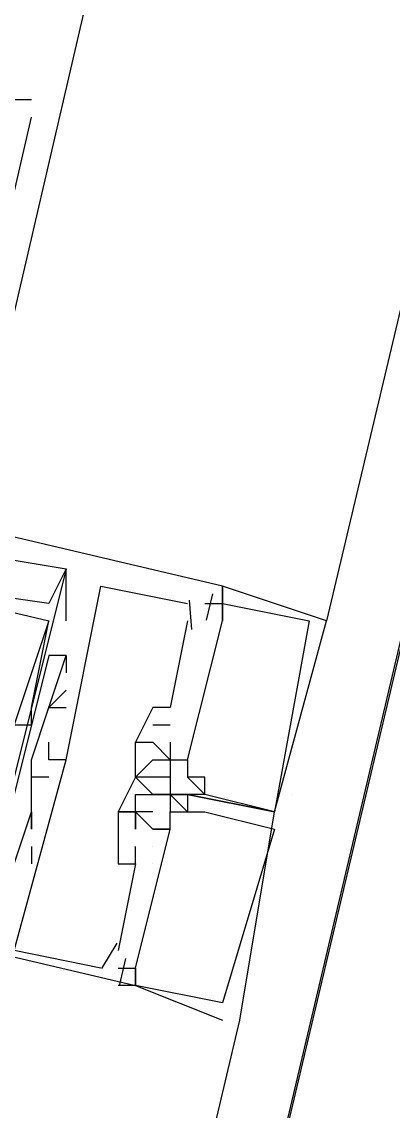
# Model space of a CAD drawing. Header units: feet. Extents: x -84 to 198, y -22 to 181.
# Drawn here: x 133.153 to 133.438, y 98.014 to 98.851 of the extents above; entities that cross this region are included whole.
import ezdxf

# ---------------------------------------------------------------- set-up
doc = ezdxf.new("R2010")
doc.units = ezdxf.units.FT
doc.layers.add('A-LINEA', color=7, linetype='CONTINUOUS')

msp = doc.modelspace()

# ---------------------------------------------------------------- linework, layer by layer
at = {"layer": 'A-LINEA'}
for p, q in [((135.1333, 105.7644), (133.3867, 98.3911)), ((133.2, 98.8578), (133.1067, 98.4578)), ((133.16, 98.7911), (133.16, 98.7911)), ((133.16, 98.7778), (133.16, 98.7778)), ((133.1867, 98.3911), (133.1867, 98.4311)), ((133.1867, 98.4311), (133.1867, 98.4311)), ((133.1867, 98.4311), (133.1867, 98.4311)), ((133.1867, 98.3911), (133.1867, 98.4311)), ((133.1867, 98.4311), (133.1867, 98.4311)), ((133.1867, 98.4311), (133.1867, 98.4311)), ((133.1867, 98.3911), (133.1867, 98.4311)), ((133.1867, 98.4311), (133.1867, 98.4311)), ((133.1867, 98.4311), (133.1867, 98.4311)), ((133.2133, 98.4178), (133.2133, 98.4178)), ((133.2133, 98.4178), (133.2133, 98.4178)), ((133.2133, 98.4178), (133.2133, 98.4178)), ((133.3067, 98.4178), (133.3067, 98.4178)), ((133.3067, 98.4178), (133.3067, 98.4178)), ((133.3067, 98.4178), (133.3067, 98.4178)), ((133.3067, 98.4178), (133.3067, 98.4178)), ((133.3067, 98.4178), (133.3067, 98.4178)), ((133.3067, 98.4178), (133.3067, 98.4178)), ((133.299, 98.4117), (133.2943, 98.3917)), ((133.299, 98.4117), (133.2943, 98.3917)), ((133.299, 98.4117), (133.2943, 98.3917)), ((133.1733, 98.4044), (133.1733, 98.4044)), ((133.1733, 98.4044), (133.1733, 98.4044)), ((133.1733, 98.4044), (133.1733, 98.4044)), ((133.28, 98.4044), (133.28, 98.4044)), ((133.28, 98.4044), (133.28, 98.4044)), ((133.28, 98.4044), (133.28, 98.4044)), ((133.2813, 98.4069), (133.2829, 98.3843)), ((133.2813, 98.4069), (133.2829, 98.3843)), ((133.2813, 98.4069), (133.2829, 98.3843)), ((133.2933, 98.4044), (133.2933, 98.4044)), ((133.2933, 98.4044), (133.2933, 98.4044)), ((133.2933, 98.4044), (133.2933, 98.4044)), ((133.3067, 98.4044), (133.3067, 98.4044)), ((133.3067, 98.4044), (133.3067, 98.4044)), ((133.3067, 98.4044), (133.3067, 98.4044)), ((133.3067, 98.4044), (133.3067, 98.4044)), ((133.3067, 98.4044), (133.3067, 98.4044)), ((133.3067, 98.4044), (133.3067, 98.4044)), ((133.1733, 98.3911), (133.1733, 98.3911)), ((133.1733, 98.3911), (133.1733, 98.3911)), ((133.1733, 98.3911), (133.1733, 98.3911)), ((133.1733, 98.3911), (133.1733, 98.3911)), ((133.1733, 98.3911), (133.1733, 98.3911)), ((133.1733, 98.3911), (133.1733, 98.3911)), ((133.1867, 98.3911), (133.1867, 98.3911)), ((133.1867, 98.3911), (133.1867, 98.3911)), ((133.1867, 98.3911), (133.1867, 98.3911)), ((133.28, 98.3911), (133.2667, 98.3244)), ((133.28, 98.3911), (133.2667, 98.3244)), ((133.28, 98.3911), (133.2667, 98.3244)), ((133.28, 98.3911), (133.28, 98.3911)), ((133.28, 98.3911), (133.28, 98.3911)), ((133.28, 98.3911), (133.28, 98.3911)), ((133.2933, 98.3911), (133.2933, 98.3911)), ((133.2933, 98.3911), (133.2933, 98.3911)), ((133.2933, 98.3911), (133.2933, 98.3911)), ((133.2933, 98.3911), (133.2933, 98.3911)), ((133.2933, 98.3911), (133.2933, 98.3911)), ((133.2933, 98.3911), (133.2933, 98.3911)), ((133.3067, 98.3911), (133.3067, 98.3911)), ((133.3067, 98.3911), (133.3067, 98.3911)), ((133.3067, 98.3911), (133.3067, 98.3911)), ((133.3067, 98.3911), (133.3067, 98.3911)), ((133.3067, 98.3911), (133.3067, 98.3911)), ((133.3067, 98.3911), (133.3067, 98.3911)), ((133.3733, 98.3911), (133.3733, 98.3911)), ((133.3733, 98.3911), (133.3733, 98.3911)), ((133.3733, 98.3911), (133.3733, 98.3911)), ((133.3867, 98.3911), (133.3867, 98.3911)), ((133.3867, 98.3911), (133.3867, 98.3911)), ((133.3867, 98.3911), (133.3867, 98.3911)), ((133.1733, 98.3644), (133.1733, 98.3644)), ((133.1733, 98.3644), (133.1733, 98.3644)), ((133.1733, 98.3644), (133.1733, 98.3644)), ((133.1867, 98.3644), (133.1867, 98.3644)), ((133.1867, 98.3644), (133.1867, 98.3644)), ((133.1867, 98.3644), (133.1867, 98.3644)), ((133.1867, 98.3644), (133.1867, 98.3644)), ((133.1867, 98.3644), (133.1867, 98.3644)), ((133.1867, 98.3644), (133.1867, 98.3644)), ((133.1867, 98.3511), (133.1867, 98.3511)), ((133.1867, 98.3511), (133.1867, 98.3511)), ((133.1867, 98.3511), (133.1867, 98.3511)), ((133.1867, 98.3378), (133.1867, 98.3378)), ((133.1867, 98.3378), (133.1867, 98.3378)), ((133.1867, 98.3378), (133.1867, 98.3378)), ((133.16, 98.3244), (133.16, 98.3244)), ((133.16, 98.3244), (133.16, 98.3244)), ((133.16, 98.3244), (133.16, 98.3244)), ((133.1733, 98.3244), (133.1733, 98.3244)), ((133.1733, 98.3244), (133.1733, 98.3244)), ((133.1733, 98.3244), (133.1733, 98.3244)), ((133.1733, 98.3244), (133.1733, 98.3244)), ((133.1733, 98.3244), (133.1733, 98.3244)), ((133.1733, 98.3244), (133.1733, 98.3244)), ((133.1867, 98.3244), (133.1867, 98.3244)), ((133.1867, 98.3244), (133.1867, 98.3244)), ((133.1867, 98.3244), (133.1867, 98.3244)), ((133.2533, 98.3244), (133.2533, 98.3244)), ((133.2533, 98.3244), (133.2533, 98.3244)), ((133.2533, 98.3244), (133.2533, 98.3244)), ((133.2667, 98.3244), (133.2667, 98.3244)), ((133.2667, 98.3244), (133.2667, 98.3244)), ((133.2667, 98.3244), (133.2667, 98.3244)), ((133.16, 98.3111), (133.16, 98.3111)), ((133.16, 98.3111), (133.16, 98.3111)), ((133.16, 98.3111), (133.16, 98.3111)), ((133.2533, 98.3111), (133.2667, 98.3111)), ((133.2533, 98.3111), (133.2533, 98.3111)), ((133.2533, 98.3111), (133.2667, 98.3111)), ((133.2533, 98.3111), (133.2533, 98.3111)), ((133.2533, 98.3111), (133.2667, 98.3111)), ((133.2533, 98.3111), (133.2533, 98.3111)), ((133.2667, 98.3111), (133.2667, 98.3111)), ((133.2667, 98.3111), (133.2667, 98.3111)), ((133.2667, 98.3111), (133.2667, 98.3111)), ((133.1733, 98.2978), (133.1733, 98.2978)), ((133.1733, 98.2978), (133.1733, 98.2978)), ((133.1733, 98.2978), (133.1733, 98.2978)), ((133.24, 98.2978), (133.24, 98.2978)), ((133.24, 98.2978), (133.24, 98.2978)), ((133.24, 98.2978), (133.24, 98.2978)), ((133.24, 98.2978), (133.24, 98.2978)), ((133.24, 98.2978), (133.24, 98.2978)), ((133.24, 98.2978), (133.24, 98.2978)), ((133.2533, 98.2978), (133.2533, 98.2978)), ((133.2533, 98.2978), (133.2533, 98.2978)), ((133.2533, 98.2978), (133.2533, 98.2978)), ((133.2533, 98.2978), (133.2533, 98.2978)), ((133.2533, 98.2978), (133.2533, 98.2978)), ((133.2533, 98.2978), (133.2533, 98.2978)), ((133.2667, 98.2978), (133.2667, 98.2978)), ((133.2667, 98.2978), (133.2667, 98.2978)), ((133.2667, 98.2978), (133.2667, 98.2978)), ((133.16, 98.2844), (133.16, 98.2844)), ((133.16, 98.2844), (133.16, 98.2844)), ((133.16, 98.2844), (133.16, 98.2844)), ((133.16, 98.2844), (133.16, 98.2844)), ((133.16, 98.2844), (133.16, 98.2844)), ((133.16, 98.2844), (133.16, 98.2844)), ((133.1733, 98.2844), (133.1733, 98.2844)), ((133.1733, 98.2844), (133.1733, 98.2844)), ((133.1733, 98.2844), (133.1733, 98.2844)), ((133.1733, 98.2844), (133.1733, 98.2844)), ((133.1733, 98.2844), (133.1733, 98.2844)), ((133.1733, 98.2844), (133.1733, 98.2844)), ((133.1867, 98.2844), (133.1867, 98.2844)), ((133.1867, 98.2844), (133.1867, 98.2844)), ((133.1867, 98.2844), (133.1867, 98.2844)), ((133.1867, 98.2844), (133.1867, 98.2844)), ((133.1867, 98.2844), (133.1867, 98.2844)), ((133.1867, 98.2844), (133.1867, 98.2844)), ((133.2533, 98.2844), (133.2533, 98.2844)), ((133.2533, 98.2844), (133.2533, 98.2844)), ((133.2533, 98.2844), (133.2533, 98.2844)), ((133.2667, 98.2844), (133.2667, 98.2844)), ((133.2667, 98.2844), (133.2667, 98.2844)), ((133.2667, 98.2844), (133.2667, 98.2844)), ((133.2667, 98.2844), (133.2667, 98.2844)), ((133.2667, 98.2844), (133.2667, 98.2844)), ((133.2667, 98.2844), (133.2667, 98.2844)), ((133.2667, 98.2844), (133.2667, 98.2844)), ((133.2667, 98.2844), (133.2667, 98.2844)), ((133.2667, 98.2844), (133.2667, 98.2844)), ((133.28, 98.2844), (133.28, 98.2844)), ((133.28, 98.2844), (133.28, 98.2844)), ((133.28, 98.2844), (133.28, 98.2844)), ((133.28, 98.2844), (133.28, 98.2844)), ((133.28, 98.2844), (133.28, 98.2844)), ((133.28, 98.2844), (133.28, 98.2844)), ((133.1733, 98.2711), (133.16, 98.2711)), ((133.16, 98.2711), (133.16, 98.2711)), ((133.1733, 98.2711), (133.16, 98.2711)), ((133.16, 98.2711), (133.16, 98.2711)), ((133.1733, 98.2711), (133.16, 98.2711)), ((133.16, 98.2711), (133.16, 98.2711)), ((133.1733, 98.2711), (133.1733, 98.2711)), ((133.1733, 98.2711), (133.1733, 98.2711)), ((133.1733, 98.2711), (133.1733, 98.2711)), ((133.24, 98.2711), (133.24, 98.2711)), ((133.24, 98.2711), (133.24, 98.2711)), ((133.24, 98.2711), (133.24, 98.2711)), ((133.24, 98.2711), (133.24, 98.2711)), ((133.24, 98.2711), (133.24, 98.2711)), ((133.24, 98.2711), (133.24, 98.2711)), ((133.24, 98.2711), (133.24, 98.2711)), ((133.24, 98.2711), (133.24, 98.2711)), ((133.24, 98.2711), (133.24, 98.2711)), ((133.24, 98.2711), (133.24, 98.2711)), ((133.24, 98.2711), (133.24, 98.2711)), ((133.24, 98.2711), (133.24, 98.2711)), ((133.2533, 98.2711), (133.2533, 98.2711)), ((133.2533, 98.2711), (133.2533, 98.2711)), ((133.2533, 98.2711), (133.2533, 98.2711)), ((133.2667, 98.2711), (133.2667, 98.2578)), ((133.2667, 98.2711), (133.2667, 98.2711)), ((133.2667, 98.2711), (133.2667, 98.2711)), ((133.2667, 98.2711), (133.2667, 98.2578)), ((133.2667, 98.2711), (133.2667, 98.2711)), ((133.2667, 98.2711), (133.2667, 98.2711)), ((133.2667, 98.2711), (133.2667, 98.2578)), ((133.2667, 98.2711), (133.2667, 98.2711)), ((133.2667, 98.2711), (133.2667, 98.2711)), ((133.28, 98.2711), (133.28, 98.2711)), ((133.28, 98.2711), (133.28, 98.2711)), ((133.28, 98.2711), (133.28, 98.2711)), ((133.28, 98.2711), (133.28, 98.2711)), ((133.28, 98.2711), (133.28, 98.2711)), ((133.28, 98.2711), (133.28, 98.2711)), ((133.2933, 98.2711), (133.2933, 98.2711)), ((133.2933, 98.2711), (133.2933, 98.2711)), ((133.2933, 98.2711), (133.2933, 98.2711)), ((133.24, 98.2578), (133.24, 98.2578)), ((133.24, 98.2578), (133.24, 98.2578)), ((133.24, 98.2578), (133.24, 98.2578)), ((133.24, 98.2578), (133.24, 98.2578)), ((133.24, 98.2578), (133.24, 98.2578)), ((133.24, 98.2578), (133.24, 98.2578)), ((133.2533, 98.2578), (133.2533, 98.2578)), ((133.2533, 98.2578), (133.2533, 98.2578)), ((133.2533, 98.2578), (133.2533, 98.2578)), ((133.2533, 98.2578), (133.2533, 98.2578)), ((133.2533, 98.2578), (133.2533, 98.2578)), ((133.2533, 98.2578), (133.2533, 98.2578)), ((133.2533, 98.2578), (133.2533, 98.2578)), ((133.2533, 98.2578), (133.2533, 98.2578)), ((133.2533, 98.2578), (133.2533, 98.2578)), ((133.2667, 98.2578), (133.2667, 98.2578)), ((133.2667, 98.2578), (133.2667, 98.2578)), ((133.2667, 98.2578), (133.2667, 98.2578)), ((133.2667, 98.2578), (133.2667, 98.2578)), ((133.2667, 98.2578), (133.2667, 98.2578)), ((133.2667, 98.2578), (133.2667, 98.2578)), ((133.2667, 98.2578), (133.2667, 98.2578)), ((133.2667, 98.2578), (133.2667, 98.2578)), ((133.2667, 98.2578), (133.2667, 98.2578)), ((133.2667, 98.2578), (133.2667, 98.2578)), ((133.2667, 98.2578), (133.2667, 98.2578)), ((133.2667, 98.2578), (133.2667, 98.2578)), ((133.2667, 98.2578), (133.2667, 98.2578)), ((133.2667, 98.2578), (133.2667, 98.2578)), ((133.2667, 98.2578), (133.2667, 98.2578)), ((133.2667, 98.2578), (133.2667, 98.2578)), ((133.2667, 98.2578), (133.2667, 98.2578)), ((133.2667, 98.2578), (133.2667, 98.2578)), ((133.2667, 98.2578), (133.2667, 98.2578)), ((133.2667, 98.2578), (133.2667, 98.2578)), ((133.2667, 98.2578), (133.2667, 98.2578)), ((133.2667, 98.2578), (133.2667, 98.2578)), ((133.2667, 98.2578), (133.2667, 98.2578)), ((133.2667, 98.2578), (133.2667, 98.2578)), ((133.28, 98.2578), (133.28, 98.2578)), ((133.28, 98.2578), (133.28, 98.2578)), ((133.28, 98.2578), (133.28, 98.2578)), ((133.28, 98.2578), (133.28, 98.2578)), ((133.28, 98.2578), (133.28, 98.2578)), ((133.28, 98.2578), (133.28, 98.2578)), ((133.28, 98.2578), (133.28, 98.2578)), ((133.28, 98.2578), (133.28, 98.2578)), ((133.28, 98.2578), (133.28, 98.2578)), ((133.28, 98.2578), (133.28, 98.2578)), ((133.28, 98.2578), (133.28, 98.2578)), ((133.28, 98.2578), (133.28, 98.2578)), ((133.28, 98.2578), (133.28, 98.2578)), ((133.28, 98.2578), (133.28, 98.2578)), ((133.28, 98.2578), (133.28, 98.2578)), ((133.28, 98.2578), (133.28, 98.2578)), ((133.28, 98.2578), (133.28, 98.2578)), ((133.28, 98.2578), (133.28, 98.2578)), ((133.2933, 98.2578), (133.2933, 98.2578)), ((133.2933, 98.2578), (133.2933, 98.2578)), ((133.2933, 98.2578), (133.2933, 98.2578)), ((133.2933, 98.2578), (133.2933, 98.2578)), ((133.2933, 98.2578), (133.2933, 98.2578)), ((133.2933, 98.2578), (133.2933, 98.2578)), ((133.36, 98.2578), (133.36, 98.2578)), ((133.36, 98.2578), (133.36, 98.2578)), ((133.16, 98.2444), (133.16, 98.2444)), ((133.16, 98.2444), (133.16, 98.2444)), ((133.16, 98.2444), (133.16, 98.2444)), ((133.16, 98.2444), (133.16, 98.2444)), ((133.16, 98.2444), (133.16, 98.2444)), ((133.16, 98.2444), (133.16, 98.2444)), ((133.2267, 98.2444), (133.2267, 98.2444)), ((133.2267, 98.2444), (133.2267, 98.2444)), ((133.2267, 98.2444), (133.2267, 98.2444)), ((133.2267, 98.2444), (133.2267, 98.2444)), ((133.2267, 98.2444), (133.2267, 98.2444)), ((133.2267, 98.2444), (133.2267, 98.2444)), ((133.2267, 98.2444), (133.2267, 98.2444)), ((133.2267, 98.2444), (133.2267, 98.2444)), ((133.2267, 98.2444), (133.2267, 98.2444)), ((133.24, 98.2444), (133.24, 98.2444)), ((133.24, 98.2444), (133.24, 98.2444)), ((133.24, 98.2444), (133.24, 98.2444)), ((133.24, 98.2444), (133.24, 98.2444)), ((133.24, 98.2444), (133.24, 98.2444)), ((133.24, 98.2444), (133.24, 98.2444)), ((133.24, 98.2444), (133.24, 98.2444)), ((133.24, 98.2444), (133.24, 98.2444)), ((133.24, 98.2444), (133.24, 98.2444)), ((133.24, 98.2444), (133.24, 98.2444)), ((133.24, 98.2444), (133.24, 98.2444)), ((133.24, 98.2444), (133.24, 98.2444)), ((133.24, 98.2444), (133.24, 98.2444)), ((133.24, 98.2444), (133.24, 98.2444)), ((133.24, 98.2444), (133.24, 98.2444)), ((133.24, 98.2444), (133.24, 98.2444)), ((133.24, 98.2444), (133.24, 98.2444)), ((133.24, 98.2444), (133.24, 98.2444)), ((133.24, 98.2444), (133.24, 98.2444)), ((133.24, 98.2444), (133.24, 98.2444)), ((133.24, 98.2444), (133.24, 98.2444)), ((133.2533, 98.2444), (133.2533, 98.2444)), ((133.2533, 98.2444), (133.2533, 98.2444)), ((133.2533, 98.2444), (133.2533, 98.2444)), ((133.2533, 98.2444), (133.2533, 98.2444)), ((133.2533, 98.2444), (133.2533, 98.2444)), ((133.2533, 98.2444), (133.2533, 98.2444)), ((133.2667, 98.2444), (133.2667, 98.2444)), ((133.2667, 98.2444), (133.2667, 98.2444)), ((133.2667, 98.2444), (133.2667, 98.2444)), ((133.2667, 98.2444), (133.2667, 98.2444)), ((133.2667, 98.2444), (133.2667, 98.2444)), ((133.2667, 98.2444), (133.2667, 98.2444)), ((133.28, 98.2444), (133.28, 98.2444)), ((133.28, 98.2444), (133.28, 98.2444)), ((133.28, 98.2444), (133.28, 98.2444)), ((133.28, 98.2444), (133.28, 98.2444)), ((133.28, 98.2444), (133.28, 98.2444)), ((133.28, 98.2444), (133.28, 98.2444)), ((133.2933, 98.2444), (133.2933, 98.2444)), ((133.2933, 98.2444), (133.2933, 98.2444)), ((133.2933, 98.2444), (133.2933, 98.2444)), ((133.2933, 98.2444), (133.2933, 98.2444)), ((133.2933, 98.2444), (133.2933, 98.2444)), ((133.2933, 98.2444), (133.2933, 98.2444)), ((133.3467, 98.2444), (133.3467, 98.2444)), ((133.3467, 98.2444), (133.3467, 98.2444)), ((133.3467, 98.2444), (133.3467, 98.2444)), ((133.3467, 98.2444), (133.3467, 98.2444)), ((133.3467, 98.2444), (133.3467, 98.2444)), ((133.3467, 98.2444), (133.3467, 98.2444)), ((133.3467, 98.2444), (133.3467, 98.2444)), ((133.3467, 98.2444), (133.3467, 98.2444)), ((133.3467, 98.2444), (133.3467, 98.2444)), ((133.3467, 98.2444), (133.3467, 98.2444)), ((133.3467, 98.2444), (133.3467, 98.2444)), ((133.3467, 98.2444), (133.3467, 98.2444)), ((133.16, 98.2311), (133.16, 98.2311)), ((133.16, 98.2311), (133.16, 98.2311)), ((133.16, 98.2311), (133.16, 98.2311)), ((133.24, 98.2311), (133.24, 98.2311)), ((133.24, 98.2311), (133.24, 98.2311)), ((133.24, 98.2311), (133.24, 98.2311)), ((133.24, 98.2311), (133.24, 98.2311)), ((133.24, 98.2311), (133.24, 98.2311)), ((133.24, 98.2311), (133.24, 98.2311)), ((133.24, 98.2311), (133.24, 98.2311)), ((133.24, 98.2311), (133.24, 98.2311)), ((133.24, 98.2311), (133.24, 98.2311)), ((133.2533, 98.2311), (133.2533, 98.2311)), ((133.2533, 98.2311), (133.2533, 98.2311)), ((133.2533, 98.2311), (133.2533, 98.2311)), ((133.2533, 98.2311), (133.2533, 98.2311)), ((133.2533, 98.2311), (133.2533, 98.2311)), ((133.2533, 98.2311), (133.2533, 98.2311)), ((133.2533, 98.2311), (133.2533, 98.2311)), ((133.2533, 98.2311), (133.2533, 98.2311)), ((133.2533, 98.2311), (133.2533, 98.2311)), ((133.2667, 98.2311), (133.2667, 98.2311)), ((133.2667, 98.2311), (133.2667, 98.2311)), ((133.2667, 98.2311), (133.2667, 98.2311)), ((133.2667, 98.2311), (133.2667, 98.2311)), ((133.2667, 98.2311), (133.2667, 98.2311)), ((133.2667, 98.2311), (133.2667, 98.2311)), ((133.2667, 98.2311), (133.2667, 98.2311)), ((133.2667, 98.2311), (133.2667, 98.2311)), ((133.2667, 98.2311), (133.2667, 98.2311)), ((133.3467, 98.2311), (133.3467, 98.2311)), ((133.3467, 98.2311), (133.3467, 98.2311)), ((133.3467, 98.2311), (133.3467, 98.2311)), ((133.3467, 98.2311), (133.3467, 98.2311)), ((133.3467, 98.2311), (133.3467, 98.2311)), ((133.3467, 98.2311), (133.3467, 98.2311)), ((133.3467, 98.2311), (133.3467, 98.2311)), ((133.3467, 98.2311), (133.3467, 98.2311)), ((133.16, 98.2178), (133.16, 98.2044)), ((133.16, 98.2178), (133.16, 98.2178)), ((133.16, 98.2178), (133.16, 98.2044)), ((133.16, 98.2178), (133.16, 98.2178)), ((133.16, 98.2178), (133.16, 98.2044)), ((133.16, 98.2178), (133.16, 98.2178)), ((133.2267, 98.2178), (133.2267, 98.2178)), ((133.2267, 98.2178), (133.2267, 98.2178)), ((133.2267, 98.2178), (133.2267, 98.2178)), ((133.2267, 98.2178), (133.2267, 98.2178)), ((133.2267, 98.2178), (133.2267, 98.2178)), ((133.2267, 98.2178), (133.2267, 98.2178)), ((133.24, 98.2044), (133.24, 98.2178)), ((133.24, 98.2178), (133.24, 98.2178)), ((133.24, 98.2178), (133.24, 98.2178)), ((133.24, 98.2178), (133.24, 98.2178)), ((133.24, 98.2044), (133.24, 98.2178)), ((133.24, 98.2178), (133.24, 98.2178)), ((133.24, 98.2178), (133.24, 98.2178)), ((133.24, 98.2178), (133.24, 98.2178)), ((133.24, 98.2044), (133.24, 98.2178)), ((133.24, 98.2178), (133.24, 98.2178)), ((133.24, 98.2178), (133.24, 98.2178)), ((133.24, 98.2178), (133.24, 98.2178)), ((133.2533, 98.2178), (133.2533, 98.2178)), ((133.2533, 98.2178), (133.2533, 98.2178)), ((133.2533, 98.2178), (133.2533, 98.2178)), ((133.2533, 98.2178), (133.2533, 98.2178)), ((133.2533, 98.2178), (133.2533, 98.2178)), ((133.2533, 98.2178), (133.2533, 98.2178)), ((133.16, 98.2044), (133.16, 98.2044)), ((133.16, 98.2044), (133.16, 98.2044)), ((133.16, 98.2044), (133.16, 98.2044)), ((133.2267, 98.2044), (133.2267, 98.2044)), ((133.2267, 98.2044), (133.2267, 98.2044)), ((133.2267, 98.2044), (133.2267, 98.2044)), ((133.24, 98.2044), (133.24, 98.2044)), ((133.24, 98.2044), (133.24, 98.2044)), ((133.24, 98.2044), (133.24, 98.2044)), ((133.24, 98.2044), (133.24, 98.2044)), ((133.24, 98.2044), (133.24, 98.2044)), ((133.24, 98.2044), (133.24, 98.2044)), ((133.2533, 98.2044), (133.2533, 98.2044)), ((133.2533, 98.2044), (133.2533, 98.2044)), ((133.2533, 98.2044), (133.2533, 98.2044)), ((133.2533, 98.2044), (133.2533, 98.2044)), ((133.2533, 98.2044), (133.2533, 98.2044)), ((133.2533, 98.2044), (133.2533, 98.2044)), ((133.2255, 98.1435), (133.2139, 98.124)), ((133.2255, 98.1435), (133.2139, 98.124)), ((133.2255, 98.1435), (133.2139, 98.124)), ((133.2267, 98.1378), (133.2267, 98.1378)), ((133.2267, 98.1378), (133.2267, 98.1378)), ((133.2267, 98.1378), (133.2267, 98.1378)), ((133.2323, 98.1317), (133.2276, 98.1117)), ((133.2323, 98.1317), (133.2276, 98.1117)), ((133.2323, 98.1317), (133.2276, 98.1117)), ((133.2133, 98.1244), (133.2133, 98.1244)), ((133.2133, 98.1244), (133.2133, 98.1244)), ((133.2133, 98.1244), (133.2133, 98.1244)), ((133.2267, 98.1244), (133.2267, 98.1244)), ((133.2267, 98.1244), (133.2267, 98.1244)), ((133.2267, 98.1244), (133.2267, 98.1244)), ((133.24, 98.1244), (133.24, 98.1244)), ((133.24, 98.1244), (133.24, 98.1244)), ((133.24, 98.1244), (133.24, 98.1244)), ((133.24, 98.1244), (133.24, 98.1244)), ((133.24, 98.1244), (133.24, 98.1244)), ((133.24, 98.1244), (133.24, 98.1244)), ((133.24, 98.1244), (133.24, 98.1244)), ((133.24, 98.1244), (133.24, 98.1244)), ((133.24, 98.1244), (133.24, 98.1244)), ((133.2267, 98.1111), (133.2267, 98.1111)), ((133.2267, 98.1111), (133.2267, 98.1111)), ((133.2267, 98.1111), (133.2267, 98.1111)), ((133.24, 98.1111), (133.24, 98.1111)), ((133.24, 98.1111), (133.24, 98.1111)), ((133.24, 98.1111), (133.24, 98.1111)), ((133.24, 98.1111), (133.24, 98.1111)), ((133.24, 98.1111), (133.24, 98.1111)), ((133.24, 98.1111), (133.24, 98.1111)), ((133.24, 98.1111), (133.24, 98.1111)), ((133.24, 98.1111), (133.24, 98.1111)), ((133.24, 98.1111), (133.24, 98.1111)), ((133.24, 98.1111), (133.24, 98.1111)), ((133.24, 98.1111), (133.24, 98.1111)), ((133.24, 98.1111), (133.24, 98.1111)), ((133.24, 98.1111), (133.24, 98.1111)), ((133.24, 98.1111), (133.24, 98.1111)), ((133.24, 98.1111), (133.24, 98.1111)), ((133.3067, 98.0978), (133.3067, 98.0978)), ((133.3067, 98.0978), (133.3067, 98.0978)), ((133.3067, 98.0978), (133.3067, 98.0978)), ((133.3067, 98.0978), (133.3067, 98.0978)), ((133.3067, 98.0978), (133.3067, 98.0978)), ((133.3067, 98.0978), (133.3067, 98.0978)), ((131.5733, 90.7111), (133.32, 98.0844)), ((133.3067, 98.0844), (133.3067, 98.0844)), ((133.3067, 98.0844), (133.3067, 98.0844)), ((133.3067, 98.0844), (133.3067, 98.0844)), ((133.3067, 98.0844), (133.3067, 98.0844)), ((133.3067, 98.0844), (133.3067, 98.0844)), ((133.3067, 98.0844), (133.3067, 98.0844)), ((133.32, 98.0844), (133.32, 98.0844)), ((133.32, 98.0844), (133.32, 98.0844)), ((133.32, 98.0844), (133.32, 98.0844)), ((133.32, 98.0844), (133.32, 98.0844)), ((133.32, 98.0844), (133.32, 98.0844)), ((133.32, 98.0844), (133.32, 98.0844))]:
    msp.add_line(p, q, dxfattribs=at)
for points in [[(142.72, 107.0711), (135.88, 108.6844), (131.36, 89.5511), (124.5867, 91.1511), (124.4, 90.3378), (121.8, 90.9511), (121.3333, 88.9511), (118.2, 75.6978), (129.9467, 72.9244)], [(124.5867, 91.1511), (131.36, 89.5511), (135.2667, 106.0978)], [(133.0133, 98.8178), (132.9733, 98.6444), (132.9867, 98.6311), (132.9733, 98.5778), (132.9867, 98.5911), (133.0933, 98.5644), (133.0933, 98.5511), (133.1067, 98.6044), (133.12, 98.6044), (133.16, 98.7778)], [(133.16, 98.7911), (133.12, 98.7911), (133.12, 98.7911)], [(133.2933, 98.4044), (133.3067, 98.4044), (133.3067, 98.4178), (132.6267, 98.5778), (132.5867, 98.4178)], [(133.2933, 98.4044), (133.3067, 98.4044), (133.3067, 98.4178), (132.6267, 98.5778), (132.5867, 98.4178)], [(133.2933, 98.4044), (133.3067, 98.4044), (133.3067, 98.4178), (132.6267, 98.5778), (132.5867, 98.4178)], [(132.6533, 98.4311), (132.6667, 98.5111), (133.1733, 98.3911), (133.1467, 98.3111), (133.1467, 98.3111), (133.16, 98.3111), (133.16, 98.3244), (133.1733, 98.3911)], [(132.6533, 98.4311), (132.6667, 98.5111), (133.1733, 98.3911), (133.1467, 98.3111), (133.1467, 98.3111), (133.16, 98.3111), (133.16, 98.3244), (133.1733, 98.3911)], [(132.6533, 98.4311), (132.6667, 98.5111), (133.1733, 98.3911), (133.1467, 98.3111), (133.1467, 98.3111), (133.16, 98.3111), (133.16, 98.3244), (133.1733, 98.3911)], [(133.0933, 98.4444), (133.0933, 98.4311), (133.08, 98.4311), (133.0933, 98.4178), (133.1067, 98.4444), (133.1867, 98.4311), (133.1333, 98.2178), (133.1333, 98.2044), (133.1467, 98.2044)], [(133.0933, 98.4444), (133.0933, 98.4311), (133.08, 98.4311), (133.0933, 98.4178), (133.1067, 98.4444), (133.1867, 98.4311), (133.1333, 98.2178), (133.1333, 98.2044), (133.1467, 98.2044)], [(133.0933, 98.4444), (133.0933, 98.4311), (133.08, 98.4311), (133.0933, 98.4178), (133.1067, 98.4444), (133.1867, 98.4311), (133.1333, 98.2178), (133.1333, 98.2044), (133.1467, 98.2044)], [(133.1867, 98.4311), (133.1733, 98.4044), (133.08, 98.4178)], [(133.1867, 98.4311), (133.1733, 98.4044), (133.08, 98.4178)], [(133.1867, 98.4311), (133.1733, 98.4044), (133.08, 98.4178)], [(132.5867, 98.4178), (132.56, 98.2711), (133.24, 98.1111), (133.2267, 98.1111)], [(132.5867, 98.4178), (132.56, 98.2711), (133.24, 98.1111), (133.2267, 98.1111)], [(132.5867, 98.4178), (132.56, 98.2711), (133.24, 98.1111), (133.2267, 98.1111)], [(133.1867, 98.2844), (133.2133, 98.4178), (133.28, 98.4044)], [(133.1867, 98.2844), (133.2133, 98.4178), (133.28, 98.4044)], [(133.1867, 98.2844), (133.2133, 98.4178), (133.28, 98.4044)], [(133.2933, 98.2711), (133.28, 98.2711), (133.2933, 98.2578), (133.28, 98.2578), (133.3467, 98.2444), (133.3867, 98.3911), (133.3867, 98.3911), (133.3067, 98.4178), (133.3067, 98.3911), (133.3067, 98.4044), (133.3733, 98.3911), (133.3733, 98.3911), (133.3467, 98.2444), (133.3467, 98.2444), (133.2933, 98.2578), (133.2933, 98.2578), (133.2933, 98.2711), (133.2933, 98.2711)], [(133.2933, 98.2711), (133.28, 98.2711), (133.2933, 98.2578), (133.28, 98.2578), (133.3467, 98.2444), (133.3867, 98.3911), (133.3867, 98.3911), (133.3067, 98.4178), (133.3067, 98.3911), (133.3067, 98.4044), (133.3733, 98.3911), (133.3733, 98.3911), (133.3467, 98.2444), (133.3467, 98.2444), (133.2933, 98.2578), (133.2933, 98.2578), (133.2933, 98.2711), (133.2933, 98.2711)], [(133.2933, 98.2711), (133.28, 98.2711), (133.2933, 98.2578), (133.28, 98.2578), (133.3467, 98.2444), (133.3867, 98.3911), (133.3867, 98.3911), (133.3067, 98.4178), (133.3067, 98.3911), (133.3067, 98.4044), (133.3733, 98.3911), (133.3733, 98.3911), (133.3467, 98.2444), (133.3467, 98.2444), (133.2933, 98.2578), (133.2933, 98.2578), (133.2933, 98.2711), (133.2933, 98.2711)], [(133.2667, 98.2978), (133.2667, 98.2844), (133.28, 98.2844), (133.3067, 98.3911)], [(133.2667, 98.2978), (133.2667, 98.2844), (133.28, 98.2844), (133.3067, 98.3911)], [(133.2667, 98.2978), (133.2667, 98.2844), (133.28, 98.2844), (133.3067, 98.3911)], [(133.1867, 98.3644), (133.1733, 98.3644), (133.12, 98.1511)], [(133.1867, 98.3644), (133.1733, 98.3644), (133.12, 98.1511)], [(133.1867, 98.3644), (133.1733, 98.3644), (133.12, 98.1511)], [(133.1867, 98.3378), (133.1733, 98.3244), (133.1867, 98.3644), (133.1867, 98.3511)], [(133.1867, 98.3378), (133.1733, 98.3244), (133.1867, 98.3644), (133.1867, 98.3511)], [(133.1867, 98.3378), (133.1733, 98.3244), (133.1867, 98.3644), (133.1867, 98.3511)], [(133.16, 98.2844), (133.1733, 98.3244), (133.1867, 98.3244)], [(133.16, 98.2844), (133.1733, 98.3244), (133.1867, 98.3244)], [(133.16, 98.2844), (133.1733, 98.3244), (133.1867, 98.3244)], [(133.2667, 98.3244), (133.2533, 98.3244), (133.24, 98.2978), (133.2533, 98.2978)], [(133.2667, 98.3244), (133.2533, 98.3244), (133.24, 98.2978), (133.2533, 98.2978)], [(133.2667, 98.3244), (133.2533, 98.3244), (133.24, 98.2978), (133.2533, 98.2978)], [(133.1733, 98.2844), (133.1733, 98.2844), (133.1733, 98.2978)], [(133.1733, 98.2844), (133.1733, 98.2844), (133.1733, 98.2978)], [(133.1733, 98.2844), (133.1733, 98.2844), (133.1733, 98.2978)], [(133.28, 98.2578), (133.28, 98.2578), (133.2667, 98.2578), (133.2533, 98.2578), (133.24, 98.2711), (133.24, 98.2978), (133.2533, 98.2978), (133.2533, 98.2978), (133.2533, 98.2978), (133.2533, 98.2978), (133.2667, 98.2844), (133.2667, 98.2844), (133.28, 98.2844), (133.28, 98.2711), (133.28, 98.2711)], [(133.28, 98.2578), (133.28, 98.2578), (133.2667, 98.2578), (133.2533, 98.2578), (133.24, 98.2711), (133.24, 98.2978), (133.2533, 98.2978), (133.2533, 98.2978), (133.2533, 98.2978), (133.2533, 98.2978), (133.2667, 98.2844), (133.2667, 98.2844), (133.28, 98.2844), (133.28, 98.2711), (133.28, 98.2711)], [(133.28, 98.2578), (133.28, 98.2578), (133.2667, 98.2578), (133.2533, 98.2578), (133.24, 98.2711), (133.24, 98.2978), (133.2533, 98.2978), (133.2533, 98.2978), (133.2533, 98.2978), (133.2533, 98.2978), (133.2667, 98.2844), (133.2667, 98.2844), (133.28, 98.2844), (133.28, 98.2711), (133.28, 98.2711)], [(133.1467, 98.2178), (133.1467, 98.2044), (133.16, 98.2444), (133.16, 98.2311), (133.16, 98.2444), (133.16, 98.2844)], [(133.1467, 98.2178), (133.1467, 98.2044), (133.16, 98.2444), (133.16, 98.2311), (133.16, 98.2444), (133.16, 98.2844)], [(133.1467, 98.2178), (133.1467, 98.2044), (133.16, 98.2444), (133.16, 98.2311), (133.16, 98.2444), (133.16, 98.2844)], [(133.2133, 98.1244), (133.1467, 98.1378), (133.1867, 98.2844), (133.1733, 98.2844), (133.1733, 98.2844)], [(133.2133, 98.1244), (133.1467, 98.1378), (133.1867, 98.2844), (133.1733, 98.2844), (133.1733, 98.2844)], [(133.2133, 98.1244), (133.1467, 98.1378), (133.1867, 98.2844), (133.1733, 98.2844), (133.1733, 98.2844)], [(133.2667, 98.2844), (133.2667, 98.2711), (133.24, 98.2711)], [(133.24, 98.2711), (133.2533, 98.2844), (133.2667, 98.2844)], [(133.2667, 98.2844), (133.2667, 98.2711), (133.24, 98.2711)], [(133.24, 98.2711), (133.2533, 98.2844), (133.2667, 98.2844)], [(133.2667, 98.2844), (133.2667, 98.2711), (133.24, 98.2711)], [(133.24, 98.2711), (133.2533, 98.2844), (133.2667, 98.2844)], [(133.28, 98.2578), (133.2533, 98.2578), (133.24, 98.2711), (133.2267, 98.2444), (133.24, 98.2444), (133.24, 98.2444), (133.24, 98.2311), (133.24, 98.2311), (133.24, 98.2311)], [(133.28, 98.2578), (133.2533, 98.2578), (133.24, 98.2711), (133.2267, 98.2444), (133.24, 98.2444), (133.24, 98.2444), (133.24, 98.2311), (133.24, 98.2311), (133.24, 98.2311)], [(133.28, 98.2578), (133.2533, 98.2578), (133.24, 98.2711), (133.2267, 98.2444), (133.24, 98.2444), (133.24, 98.2444), (133.24, 98.2311), (133.24, 98.2311), (133.24, 98.2311)], [(133.28, 98.2578), (133.2533, 98.2578), (133.24, 98.2711), (133.2267, 98.2444), (133.24, 98.2444), (133.24, 98.2444), (133.24, 98.2311), (133.24, 98.2311), (133.24, 98.2311)], [(133.28, 98.2578), (133.2533, 98.2578), (133.24, 98.2711), (133.2267, 98.2444), (133.24, 98.2444), (133.24, 98.2444), (133.24, 98.2311), (133.24, 98.2311), (133.24, 98.2311)], [(133.28, 98.2578), (133.2533, 98.2578), (133.24, 98.2711), (133.2267, 98.2444), (133.24, 98.2444), (133.24, 98.2444), (133.24, 98.2311), (133.24, 98.2311), (133.24, 98.2311)], [(133.2533, 98.2444), (133.24, 98.2444), (133.24, 98.2578), (133.2667, 98.2578), (133.2667, 98.2444), (133.2667, 98.2444), (133.2933, 98.2444), (133.2933, 98.2444), (133.2933, 98.2444), (133.2933, 98.2444), (133.3467, 98.2311), (133.3467, 98.2311), (133.3067, 98.0978), (133.3067, 98.0978), (133.24, 98.1111), (133.24, 98.1244), (133.24, 98.1111), (133.3067, 98.0844), (133.3067, 98.0844)], [(133.2533, 98.2444), (133.24, 98.2444), (133.24, 98.2578), (133.2667, 98.2578), (133.2667, 98.2444), (133.2667, 98.2444), (133.2933, 98.2444), (133.2933, 98.2444), (133.2933, 98.2444), (133.2933, 98.2444), (133.3467, 98.2311), (133.3467, 98.2311), (133.3067, 98.0978), (133.3067, 98.0978), (133.24, 98.1111), (133.24, 98.1244), (133.24, 98.1111), (133.3067, 98.0844), (133.3067, 98.0844)], [(133.2533, 98.2444), (133.24, 98.2444), (133.24, 98.2578), (133.2667, 98.2578), (133.2667, 98.2444), (133.2667, 98.2444), (133.2933, 98.2444), (133.2933, 98.2444), (133.2933, 98.2444), (133.2933, 98.2444), (133.3467, 98.2311), (133.3467, 98.2311), (133.3067, 98.0978), (133.3067, 98.0978), (133.24, 98.1111), (133.24, 98.1244), (133.24, 98.1111), (133.3067, 98.0844), (133.3067, 98.0844)], [(133.2533, 98.2444), (133.24, 98.2444), (133.24, 98.2578), (133.2667, 98.2578), (133.2667, 98.2444), (133.2667, 98.2444), (133.2933, 98.2444), (133.2933, 98.2444), (133.2933, 98.2444), (133.2933, 98.2444), (133.3467, 98.2311), (133.3467, 98.2311), (133.3067, 98.0978), (133.3067, 98.0978), (133.24, 98.1111), (133.24, 98.1244), (133.24, 98.1111), (133.3067, 98.0844), (133.3067, 98.0844)], [(133.2533, 98.2444), (133.24, 98.2444), (133.24, 98.2578), (133.2667, 98.2578), (133.2667, 98.2444), (133.2667, 98.2444), (133.2933, 98.2444), (133.2933, 98.2444), (133.2933, 98.2444), (133.2933, 98.2444), (133.3467, 98.2311), (133.3467, 98.2311), (133.3067, 98.0978), (133.3067, 98.0978), (133.24, 98.1111), (133.24, 98.1244), (133.24, 98.1111), (133.3067, 98.0844), (133.3067, 98.0844)], [(133.2533, 98.2444), (133.24, 98.2444), (133.24, 98.2578), (133.2667, 98.2578), (133.2667, 98.2444), (133.2667, 98.2444), (133.2933, 98.2444), (133.2933, 98.2444), (133.2933, 98.2444), (133.2933, 98.2444), (133.3467, 98.2311), (133.3467, 98.2311), (133.3067, 98.0978), (133.3067, 98.0978), (133.24, 98.1111), (133.24, 98.1244), (133.24, 98.1111), (133.3067, 98.0844), (133.3067, 98.0844)], [(133.32, 98.0844), (133.3467, 98.2444), (133.28, 98.2578), (133.28, 98.2444), (133.2667, 98.2578), (133.28, 98.2578)], [(133.32, 98.0844), (133.3467, 98.2444), (133.28, 98.2578), (133.28, 98.2444), (133.2667, 98.2578), (133.28, 98.2578)], [(133.32, 98.0844), (133.3467, 98.2444), (133.28, 98.2578), (133.28, 98.2444), (133.2667, 98.2578), (133.28, 98.2578)], [(133.32, 98.0844), (133.3467, 98.2444), (133.28, 98.2578), (133.28, 98.2444), (133.2667, 98.2578), (133.28, 98.2578)], [(133.32, 98.0844), (133.3467, 98.2444), (133.28, 98.2578), (133.28, 98.2444), (133.2667, 98.2578), (133.28, 98.2578)], [(133.32, 98.0844), (133.3467, 98.2444), (133.28, 98.2578), (133.28, 98.2444), (133.2667, 98.2578), (133.28, 98.2578)], [(133.24, 98.2311), (133.24, 98.2444), (133.2267, 98.2444), (133.2267, 98.2044)], [(133.24, 98.2311), (133.24, 98.2444), (133.2267, 98.2444), (133.2267, 98.2044)], [(133.24, 98.2311), (133.24, 98.2444), (133.2267, 98.2444), (133.2267, 98.2044)], [(133.24, 98.2444), (133.2533, 98.2311), (133.2533, 98.2311), (133.2667, 98.2311), (133.2667, 98.2444)], [(133.24, 98.2444), (133.2533, 98.2311), (133.2533, 98.2311), (133.2667, 98.2311), (133.2667, 98.2444)], [(133.24, 98.2444), (133.2533, 98.2311), (133.2533, 98.2311), (133.2667, 98.2311), (133.2667, 98.2444)], [(133.24, 98.2444), (133.2533, 98.2311), (133.2533, 98.2311), (133.2667, 98.2311), (133.2667, 98.2444)], [(133.24, 98.2444), (133.2533, 98.2311), (133.2533, 98.2311), (133.2667, 98.2311), (133.2667, 98.2444)], [(133.24, 98.2444), (133.2533, 98.2311), (133.2533, 98.2311), (133.2667, 98.2311), (133.2667, 98.2444)], [(133.2267, 98.1244), (133.24, 98.1244), (133.2667, 98.2311), (133.2533, 98.2311)], [(133.2267, 98.1244), (133.24, 98.1244), (133.2667, 98.2311), (133.2533, 98.2311)], [(133.2267, 98.1244), (133.24, 98.1244), (133.2667, 98.2311), (133.2533, 98.2311)], [(133.2267, 98.2044), (133.24, 98.2044), (133.2267, 98.1378)], [(133.2267, 98.2044), (133.24, 98.2044), (133.2267, 98.1378)], [(133.2267, 98.2044), (133.24, 98.2044), (133.2267, 98.1378)]]:
    msp.add_lwpolyline(points, dxfattribs=at)

doc.saveas('drawing.dxf')
